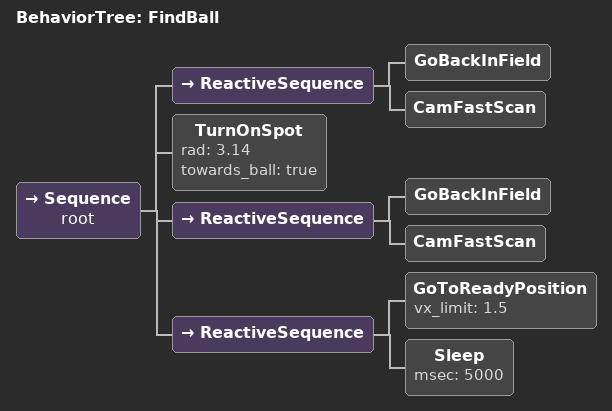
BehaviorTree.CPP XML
<!-- 摄像头跟踪球 -->

<root BTCPP_format="4" >
  <BehaviorTree ID="FindBall">
     <Sequence name="root">
        <ReactiveSequence>
            <GoBackInField />
            <CamFastScan />
        </ReactiveSequence>
        <TurnOnSpot rad="3.14"  towards_ball="true"/><!-- 原地转向球 -->
        <ReactiveSequence>
            <GoBackInField />
            <CamFastScan />
        </ReactiveSequence>
        <ReactiveSequence>
          <GoToReadyPosition  vx_limit="1.5" /><!-- 移动到准备位置，速度限制为1.5米/秒 -->
          <Sleep msec="5000" /><!-- 等待5秒让摄像头稳定下来 -->
        </ReactiveSequence>
      </Sequence>
  </BehaviorTree>
</root>
